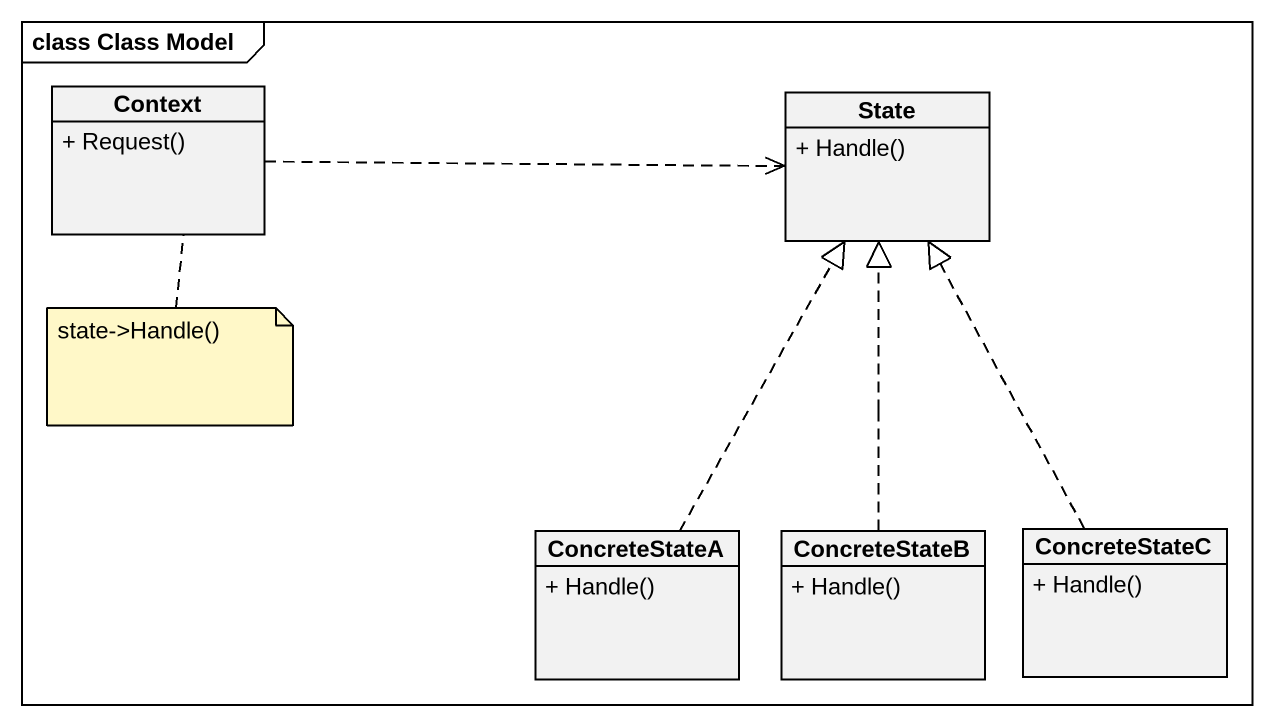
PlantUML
@startuml
mainframe class Class Model
hide circle
hide empty members
skinparam classAttributeIconSize 0
class Context {
  + Request()
}
class "State" as State_ {
  + Handle()
}
class ConcreteStateA {
  + Handle()
}
class ConcreteStateB {
  + Handle()
}
class ConcreteStateC {
  + Handle()
}
Context .right.> State_
ConcreteStateA .up.|> State_
ConcreteStateB .up.|> State_
ConcreteStateC .up.|> State_
note bottom of Context : state->Handle()
@enduml
